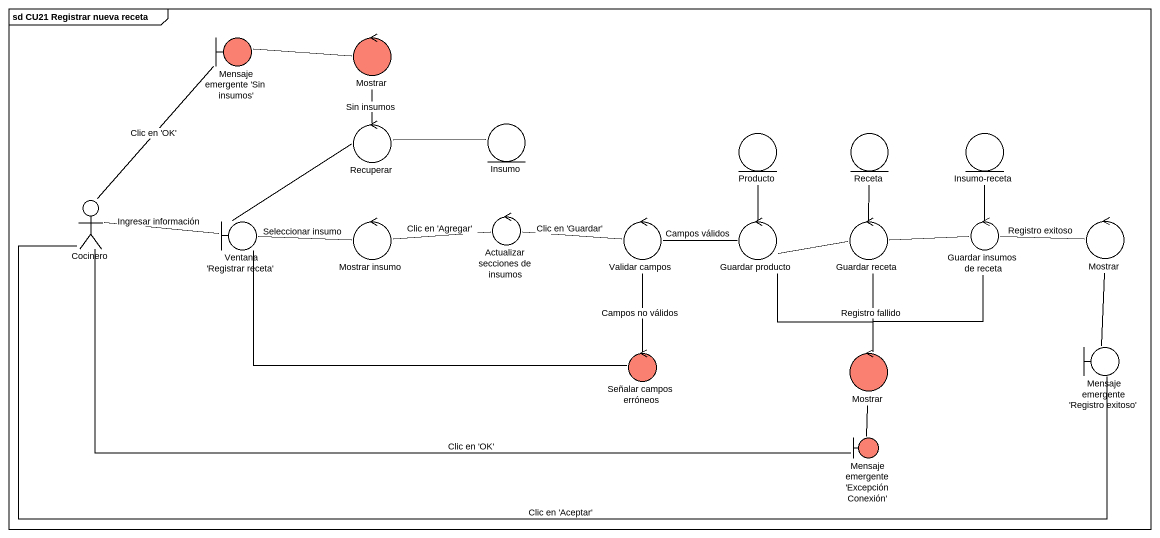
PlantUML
@startuml
mainframe sd CU21 Registrar nueva receta
boundary "Mensaje emergente 'Sin insumos'" as Mensaje_emergente_Sin #FA8072
control Mostrar #FA8072
control Recuperar
entity Insumo
entity Producto
entity Receta
entity "Insumo-receta" as Insumo_receta
actor Cocinero
boundary "Ventana 'Registrar receta'" as Ventana_Registrar_receta
control "Mostrar insumo" as Mostrar_insumo
control "Actualizar secciones de insumos" as Actualizar_secciones_de
control "Validar campos" as Validar_campos
control "Guardar producto" as Guardar_producto
control "Guardar receta" as Guardar_receta
control "Guardar insumos de receta" as Guardar_insumos_de_receta
control "Mostrar" as Mostrar_2
control "Señalar campos erróneos" as Señalar_campos_erróneos #FA8072
control "Mostrar" as Mostrar_3 #FA8072
boundary "Mensaje emergente 'Registro exitoso'" as Mensaje_emergente_Registro
boundary "Mensaje emergente 'Excepción Conexión'" as Mensaje_emergente_Excepción #FA8072
Mensaje_emergente_Sin -- Cocinero : Clic en 'OK'
Mostrar -left- Mensaje_emergente_Sin
Recuperar -up- Mostrar : Sin insumos
Recuperar -right- Insumo
Producto -- Guardar_producto
Ventana_Registrar_receta -up- Recuperar
Ventana_Registrar_receta -left- Cocinero : Ingresar información
Ventana_Registrar_receta -right- Mostrar_insumo : Seleccionar insumo
Mostrar_insumo -right- Actualizar_secciones_de : Clic en 'Agregar'
Actualizar_secciones_de -right- Validar_campos : Clic en 'Guardar'
Validar_campos -right- Guardar_producto : Campos válidos
Validar_campos -- Señalar_campos_erróneos : Campos no válidos
Guardar_producto -right- Guardar_receta
Guardar_producto -- Mostrar_3
Guardar_receta -up- Receta
Guardar_receta -right- Guardar_insumos_de_receta
Guardar_receta -- Mostrar_3 : Registro fallido
Guardar_insumos_de_receta -up- Insumo_receta
Guardar_insumos_de_receta -right- Mostrar_2 : Registro exitoso
Guardar_insumos_de_receta -- Mostrar_3
Mostrar_2 -- Mensaje_emergente_Registro
Señalar_campos_erróneos -left- Ventana_Registrar_receta
Mostrar_3 -- Mensaje_emergente_Excepción
Mensaje_emergente_Registro -left- Cocinero : Clic en 'Aceptar'
Mensaje_emergente_Excepción -left- Cocinero : Clic en 'OK'
@enduml
